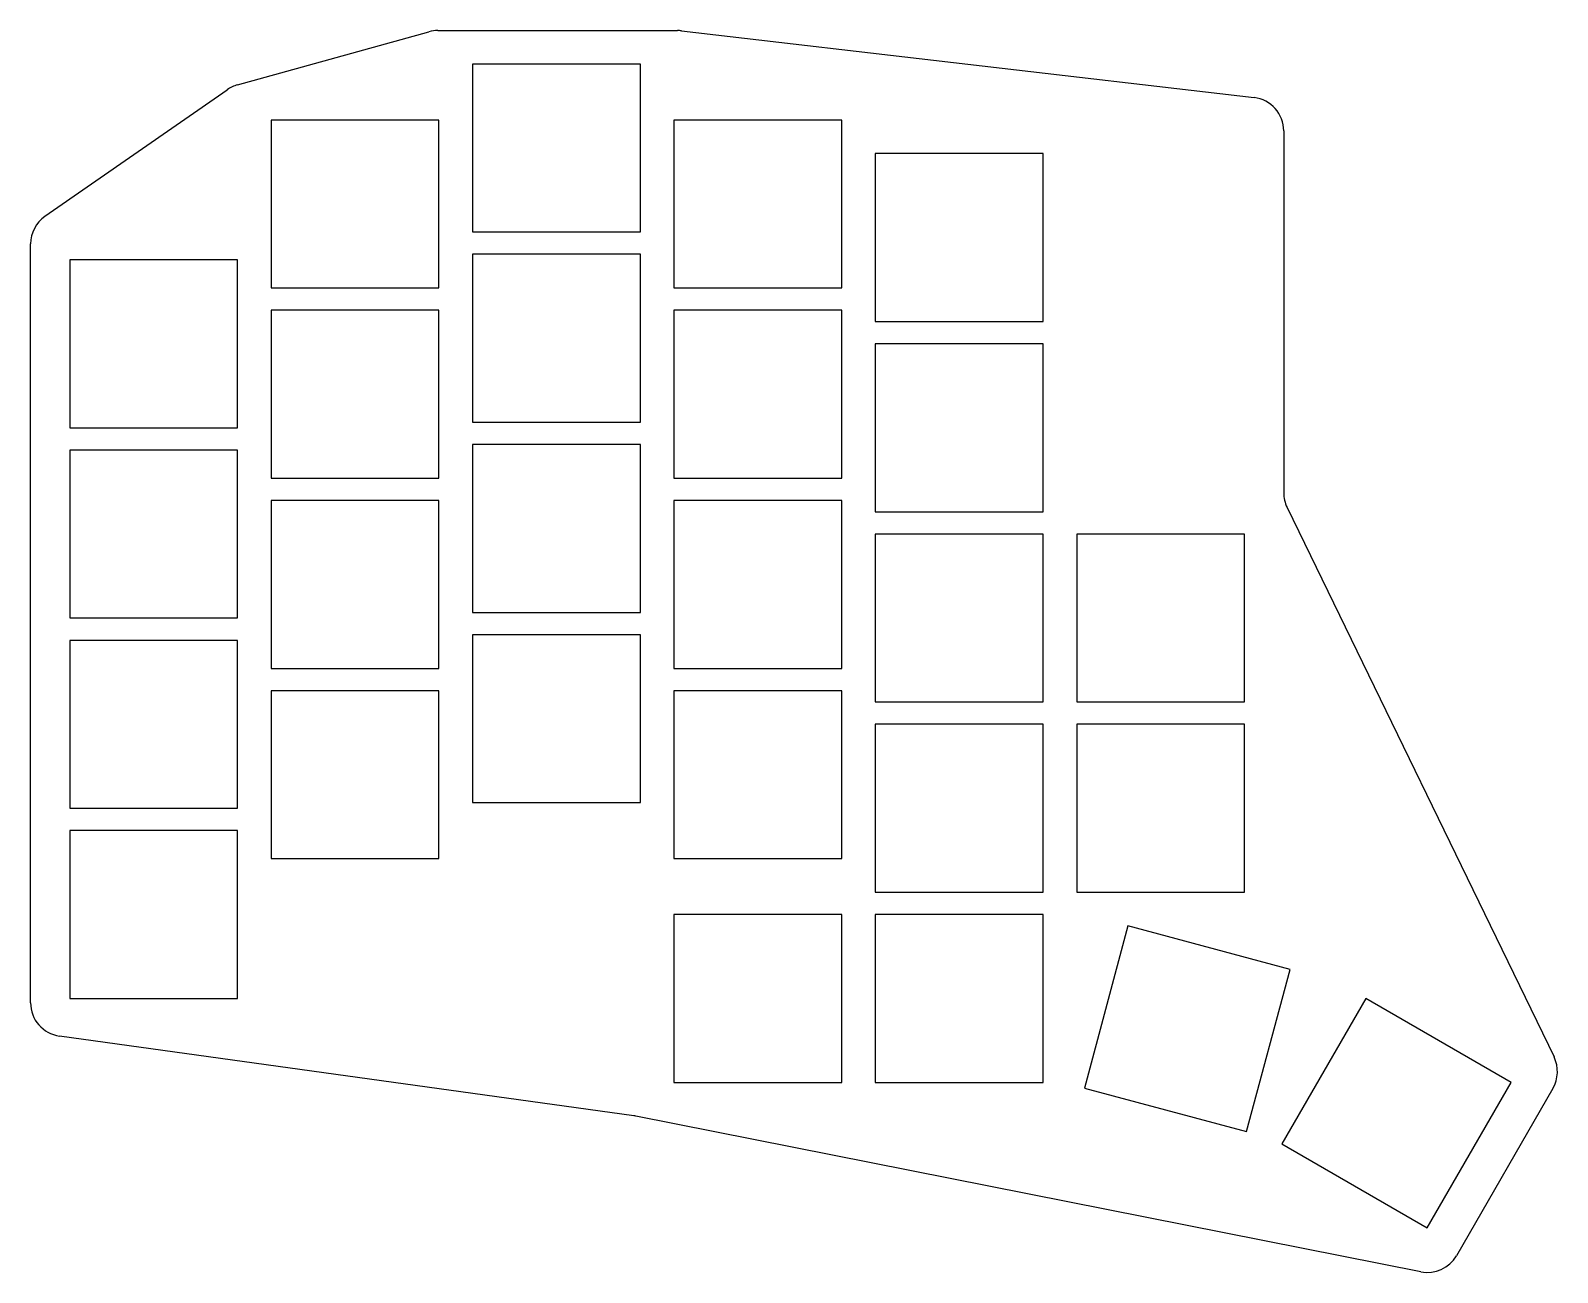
# Model space of a CAD drawing. Header units: millimetres. Extents: x 89 to 225, y -132 to -21.
import ezdxf

# ---------------------------------------------------------------- set-up
doc = ezdxf.new("R2010")
doc.units = ezdxf.units.MM

msp = doc.modelspace()

# ---------------------------------------------------------------- linework, layer by layer
for p, q in [((107.49, -25.86), (124.61, -21.11)), ((125.41, -21), (146.83, -21)), ((147.17, -21.02), (198.35, -26.99)), ((143.5, -24), (128.5, -24)), ((128.5, -24), (128.5, -39)), ((143.5, -39), (143.5, -24)), ((90.29, -37.6), (106.58, -26.29)), ((125.5, -29), (110.5, -29)), ((110.5, -29), (110.5, -44)), ((125.5, -44), (125.5, -29)), ((161.5, -29), (146.5, -29)), ((146.5, -29), (146.5, -44)), ((161.5, -44), (161.5, -29)), ((201, -29.97), (201, -62.31)), ((179.5, -32), (164.5, -32)), ((164.5, -32), (164.5, -47)), ((179.5, -47), (179.5, -32)), ((128.5, -39), (143.5, -39)), ((89, -107.89), (89, -40.07)), ((107.5, -41.5), (92.5, -41.5)), ((92.5, -41.5), (92.5, -56.5)), ((107.5, -56.5), (107.5, -41.5)), ((143.5, -41), (128.5, -41)), ((128.5, -41), (128.5, -56)), ((143.5, -56), (143.5, -41)), ((110.5, -44), (125.5, -44)), ((146.5, -44), (161.5, -44)), ((125.5, -46), (110.5, -46)), ((110.5, -46), (110.5, -61)), ((125.5, -61), (125.5, -46)), ((161.5, -46), (146.5, -46)), ((146.5, -46), (146.5, -61)), ((161.5, -61), (161.5, -46)), ((164.5, -47), (179.5, -47)), ((179.5, -49), (164.5, -49)), ((164.5, -49), (164.5, -64)), ((179.5, -64), (179.5, -49)), ((92.5, -56.5), (107.5, -56.5)), ((128.5, -56), (143.5, -56)), ((107.5, -58.5), (92.5, -58.5)), ((92.5, -58.5), (92.5, -73.5)), ((107.5, -73.5), (107.5, -58.5)), ((143.5, -58), (128.5, -58)), ((128.5, -58), (128.5, -73)), ((143.5, -73), (143.5, -58)), ((110.5, -61), (125.5, -61)), ((146.5, -61), (161.5, -61)), ((125.5, -63), (110.5, -63)), ((110.5, -63), (110.5, -78)), ((125.5, -78), (125.5, -63)), ((161.5, -63), (146.5, -63)), ((146.5, -63), (146.5, -78)), ((161.5, -78), (161.5, -63)), ((164.5, -64), (179.5, -64)), ((201.3, -63.62), (225.16, -112.73)), ((179.5, -66), (164.5, -66)), ((164.5, -66), (164.5, -81)), ((179.5, -81), (179.5, -66)), ((197.5, -66), (182.5, -66)), ((182.5, -66), (182.5, -81)), ((197.5, -81), (197.5, -66)), ((92.5, -73.5), (107.5, -73.5)), ((128.5, -73), (143.5, -73)), ((143.5, -75), (128.5, -75)), ((128.5, -75), (128.5, -90)), ((143.5, -90), (143.5, -75)), ((107.5, -75.5), (92.5, -75.5)), ((92.5, -75.5), (92.5, -90.5)), ((107.5, -90.5), (107.5, -75.5)), ((110.5, -78), (125.5, -78)), ((146.5, -78), (161.5, -78)), ((125.5, -80), (110.5, -80)), ((110.5, -80), (110.5, -95)), ((125.5, -95), (125.5, -80)), ((161.5, -80), (146.5, -80)), ((146.5, -80), (146.5, -95)), ((161.5, -95), (161.5, -80)), ((164.5, -81), (179.5, -81)), ((182.5, -81), (197.5, -81)), ((179.5, -83), (164.5, -83)), ((164.5, -83), (164.5, -98)), ((179.5, -98), (179.5, -83)), ((197.5, -83), (182.5, -83)), ((182.5, -83), (182.5, -98)), ((197.5, -98), (197.5, -83)), ((128.5, -90), (143.5, -90)), ((92.5, -90.5), (107.5, -90.5)), ((107.5, -92.5), (92.5, -92.5)), ((92.5, -92.5), (92.5, -107.5)), ((107.5, -107.5), (107.5, -92.5)), ((110.5, -95), (125.5, -95)), ((146.5, -95), (161.5, -95)), ((164.5, -98), (179.5, -98)), ((182.5, -98), (197.5, -98)), ((161.5, -100), (146.5, -100)), ((146.5, -100), (146.5, -115)), ((161.5, -115), (161.5, -100)), ((179.5, -100), (164.5, -100)), ((164.5, -100), (164.5, -115)), ((179.5, -115), (179.5, -100)), ((187.08, -101.02), (183.19, -115.51)), ((201.57, -104.91), (187.08, -101.02)), ((197.68, -119.39), (201.57, -104.91)), ((92.5, -107.5), (107.5, -107.5)), ((208.34, -107.51), (200.84, -120.5)), ((221.33, -115.01), (208.34, -107.51)), ((142.91, -117.99), (91.59, -110.86)), ((146.5, -115), (161.5, -115)), ((164.5, -115), (179.5, -115)), ((183.19, -115.51), (197.68, -119.39)), ((213.83, -128), (221.33, -115.01)), ((225.06, -115.54), (216.43, -130.49)), ((213.25, -131.93), (143.09, -118.02)), ((200.84, -120.5), (213.83, -128))]:
    msp.add_line(p, q)
for centre, start, end in [((125.41, -24), 90, 105.5241), ((146.83, -24), 83.3456, 90), ((108.29, -28.75), 105.5241, 124.7778), ((198, -29.97), 0, 83.3456), ((92, -40.07), 124.7778, 180), ((204, -62.31), 180, 205.914), ((92, -107.89), 180, 262.0928), ((222.46, -114.04), 330, 25.914), ((142.5, -120.96), 78.7828, 82.0928), ((213.84, -128.99), 258.7828, 330)]:
    msp.add_arc(centre, 3, start, end)

doc.saveas('drawing.dxf')
